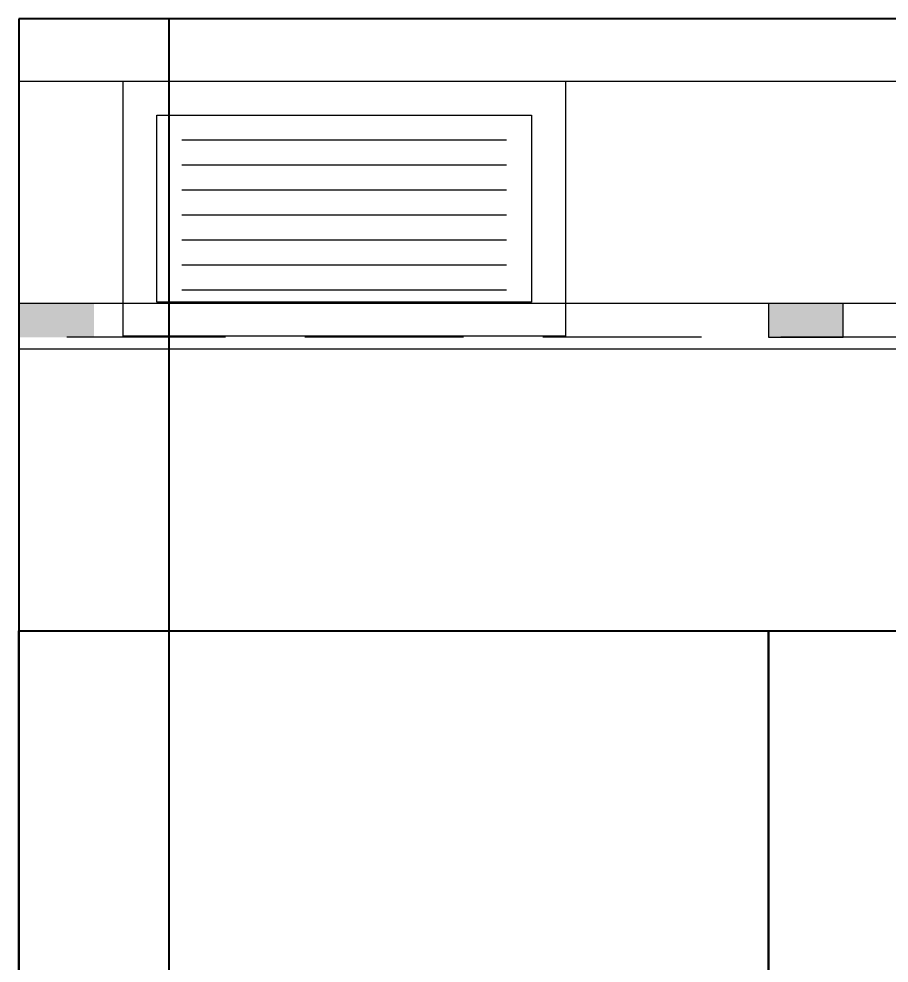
# Model space of a CAD drawing. Header units: millimetres. Extents: x 36689 to 81590, y -49198 to -25401.
# Drawn here: x 50663 to 51360, y -29295 to -28538 of the extents above; entities that cross this region are included whole.
import ezdxf

# ---------------------------------------------------------------- set-up
doc = ezdxf.new("R2010")
doc.units = ezdxf.units.MM
doc.linetypes.add('DASHED', pattern=[19.05, 12.7, -6.35])
for name, color, linetype in [('01 Черновое', 7, 'Continuous'), ('02 ОВиК', 7, 'Continuous'), ('03 Потолок', 7, 'Continuous')]:
    doc.layers.add(name, color=color, linetype=linetype)
doc.layers.add('04 Мебель', color=5, linetype='Continuous', true_color=0x0000ff)

msp = doc.modelspace()

# ---------------------------------------------------------------- hatches: boundary and pattern name
at = {"layer": '03 Потолок', "lineweight": -2, "true_color": 0x848484}
for points in [[(50723.11174, -28793.379), (50723.11174, -28766.379), (50663.11174, -28766.379), (50663.11174, -28793.379)], [(51323.11174, -28793.379), (51323.11174, -28766.379), (51263.11174, -28766.379), (51263.11174, -28793.379)]]:
    msp.add_hatch(color=252, dxfattribs=at).paths.add_polyline_path(points, flags=0)

# ---------------------------------------------------------------- linework, layer by layer
at = {"layer": '01 Черновое', "lineweight": 40}
for p, q in [((52393.11174, -28538.379), (50663.11174, -28538.379)), ((50663.11174, -28538.379), (50663.11174, -31338.379)), ((50783.11174, -28538.379), (50783.11174, -31338.379))]:
    msp.add_line(p, q, dxfattribs=at)
at = {"layer": '02 ОВиК', "color": 6, "true_color": 0xff00ff}
for p, q in [((50793.59136, -28635.379), (51053.59136, -28635.379)), ((50793.59136, -28655.379), (51053.59136, -28655.379)), ((50793.59136, -28675.379), (51053.59136, -28675.379)), ((50793.59136, -28695.379), (51053.59136, -28695.379)), ((50793.59136, -28715.379), (51053.59136, -28715.379)), ((50793.59136, -28735.379), (51053.59136, -28735.379)), ((50793.59136, -28755.379), (51053.59136, -28755.379))]:
    msp.add_line(p, q, dxfattribs=at)
msp.add_lwpolyline([(50746.59136, -28792.379), (50746.59136, -28588.379), (51100.59136, -28588.379), (51100.59136, -28792.379)], close=True, dxfattribs=at)
at = {"layer": '02 ОВиК', "color": 6, "true_color": 0xff00ff, "flags": 128}
msp.add_lwpolyline([(50773.59136, -28765.379), (50773.59136, -28615.379), (51073.59136, -28615.379), (51073.59136, -28765.379)], close=True, dxfattribs=at)
at = {"layer": '03 Потолок', "color": 1, "lineweight": -2, "true_color": 0xff0000}
msp.add_line((50663.11174, -28588.379), (52393.11174, -28588.379), dxfattribs=at)
at = {"layer": '03 Потолок', "color": 1, "ltscale": 10, "true_color": 0xff0000}
for p, q in [((52531.92797, -28766.379), (50663.11174, -28766.379)), ((52543.11174, -28802.879), (50663.11174, -28802.879))]:
    msp.add_line(p, q, dxfattribs=at)
at = {"layer": '03 Потолок', "color": 1, "linetype": 'DASHED', "ltscale": 10, "true_color": 0xff0000}
msp.add_line((52543.11174, -28793.379), (50663.11174, -28793.379), dxfattribs=at)
at = {"layer": '03 Потолок', "color": 1, "lineweight": -2, "true_color": 0xff0000}
msp.add_lwpolyline([(51323.11174, -28793.379), (51323.11174, -28766.379), (51263.11174, -28766.379), (51263.11174, -28793.379)], close=True, dxfattribs=at)
at = {"layer": '04 Мебель', "lineweight": 40, "flags": 128}
for points in [[(50663.11174, -29878.379), (50663.11174, -29028.379), (51263.11174, -29028.379), (51263.11174, -29878.379)], [(51263.11174, -29028.379), (51863.11174, -29028.379), (51863.11174, -29878.379), (51263.11174, -29878.379)]]:
    msp.add_lwpolyline(points, close=True, dxfattribs=at)

doc.saveas('drawing.dxf')
